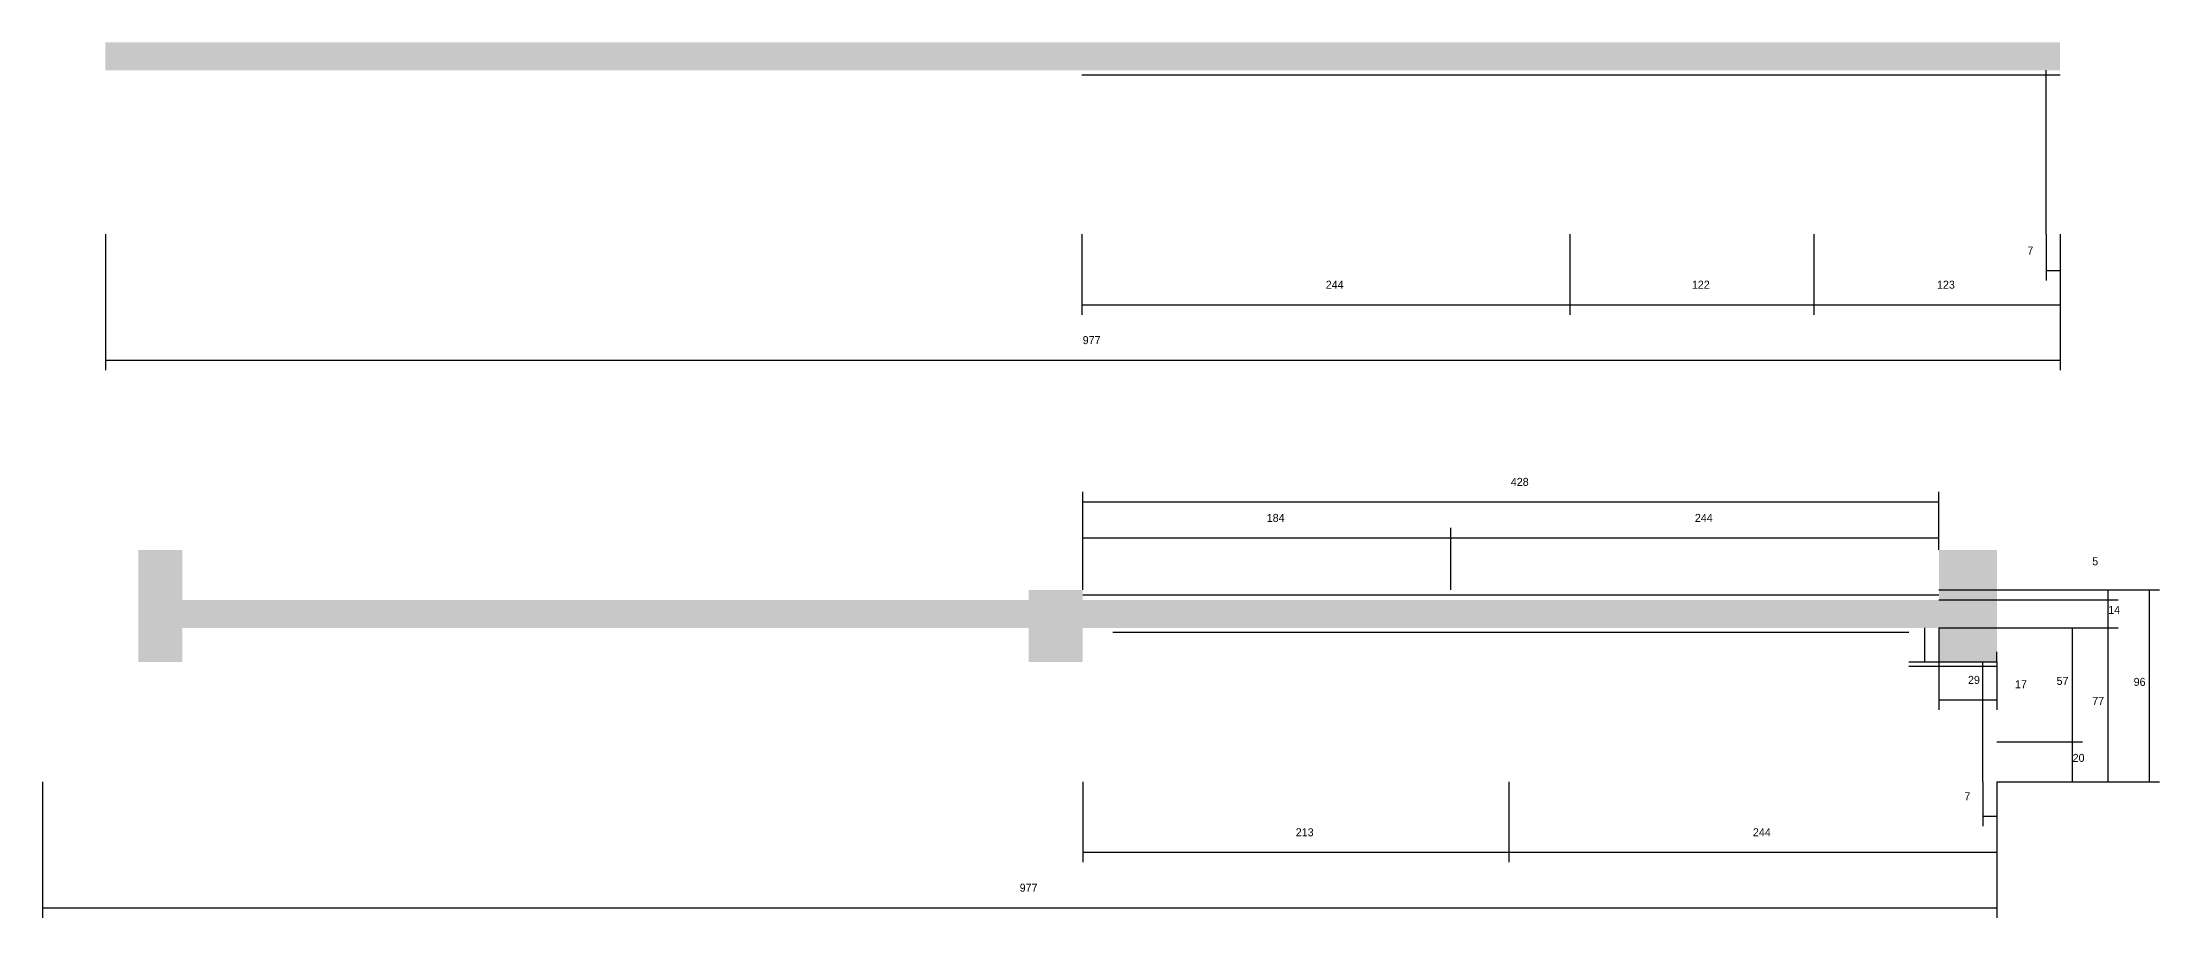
# Model space of a CAD drawing. Header units: metres. Extents: x 2043 to 4638, y -3332 to -2117.
# Drawn here: x 2043 to 3102, y -2572 to -2135 of the extents above; entities that cross this region are included whole.
import ezdxf

# ---------------------------------------------------------------- set-up
doc = ezdxf.new("R2010")
doc.units = ezdxf.units.M
for name, color, linetype in [('COTA', 241, 'Continuous'), ('SARR_2.2x7', 40, 'Continuous'), ('SARR_EDITAR', 141, 'Continuous')]:
    doc.layers.add(name, color=color, linetype=linetype)

msp = doc.modelspace()

# ---------------------------------------------------------------- hatches: boundary and pattern name
at = {"layer": 'COTA'}
h = msp.add_hatch(dxfattribs=at)
h.set_pattern_fill('AR-CONC', scale=0.03)
h.paths.add_polyline_path([(2074.7, -2134.7), (2074.7, -2148.7), (3051.7, -2148.7), (3051.7, -2134.7)])
h = msp.add_hatch(dxfattribs=at)
h.set_pattern_fill('AR-CONC', scale=0.03)
h.paths.add_polyline_path([(2536.2, -2444.5), (2563.2, -2444.5), (2563.2, -2427.5), (2991.2, -2427.5), (2991.2, -2444.5), (3020.2, -2444.5), (3020.2, -2388.5), (2991.2, -2388.5), (2991.2, -2408.5), (2991.2, -2413.5), (2563.2, -2413.5), (2563.2, -2408.5), (2536.2, -2408.5), (2536.2, -2413.5), (2113.2, -2413.5), (2113.2, -2408.5), (2113.2, -2388.5), (2091.2, -2388.5), (2091.2, -2408.5), (2091.2, -2444.5), (2113.2, -2444.5), (2113.2, -2427.5), (2536.2, -2427.5)])

# ---------------------------------------------------------------- linework, layer by layer
for p, q in [((2074.7, -2230.7), (2074.7, -2298.6)), ((2562.7, -2230.7), (2562.7, -2270.9)), ((2806.7, -2230.7), (2806.7, -2270.9)), ((2806.7, -2230.7), (2806.7, -2270.9)), ((2928.7, -2230.7), (2928.7, -2270.9)), ((2928.7, -2230.7), (2928.7, -2270.9)), ((3044.7, -2230.7), (3044.7, -2253.8)), ((3051.7, -2230.7), (3051.7, -2270.9)), ((3051.7, -2230.7), (3051.7, -2298.6)), ((3051.7, -2230.7), (3051.7, -2253.8)), ((3044.7, -2248.8), (3051.7, -2248.8)), ((2562.7, -2265.9), (2806.7, -2265.9)), ((2806.7, -2265.9), (2928.7, -2265.9)), ((2928.7, -2265.9), (3051.7, -2265.9)), ((2074.7, -2293.6), (3051.7, -2293.6)), ((2563.2, -2408.5), (2563.2, -2359.5)), ((2991.2, -2388.5), (2991.2, -2359.5)), ((2563.2, -2364.5), (2991.2, -2364.5)), ((2563.2, -2408.5), (2563.2, -2377.5)), ((2747.2, -2408.5), (2747.2, -2377.5)), ((2747.2, -2408.5), (2747.2, -2377.5)), ((2991.2, -2388.5), (2991.2, -2377.5)), ((2563.2, -2382.5), (2747.2, -2382.5)), ((2747.2, -2382.5), (2991.2, -2382.5)), ((2991.2, -2408.5), (3101.5, -2408.5)), ((2991.2, -2408.5), (3080.8, -2408.5)), ((3075.8, -2413.5), (3075.8, -2408.5)), ((3096.5, -2504.5), (3096.5, -2408.5)), ((2991.2, -2413.5), (3080.8, -2413.5)), ((3020.2, -2413.5), (3080.8, -2413.5)), ((3075.8, -2427.5), (3075.8, -2413.5)), ((2991.2, -2427.5), (2991.2, -2449.5)), ((2991.2, -2427.5), (3063, -2427.5)), ((3020.2, -2427.5), (3080.8, -2427.5)), ((3020.2, -2427.5), (3080.8, -2427.5)), ((3058, -2484.5), (3058, -2427.5)), ((3075.8, -2504.5), (3075.8, -2427.5)), ((2991.2, -2444.5), (2991.2, -2468.5)), ((2991.2, -2444.5), (3020.2, -2444.5)), ((3020.2, -2444.5), (3020.2, -2439.5)), ((3020.2, -2444.5), (3020.2, -2468.5)), ((2991.2, -2463.5), (3020.2, -2463.5)), ((3020.2, -2484.5), (3063, -2484.5)), ((3020.2, -2484.5), (3063, -2484.5)), ((3058, -2504.5), (3058, -2484.5)), ((2043.2, -2504.5), (2043.2, -2572.4)), ((2563.2, -2504.5), (2563.2, -2544.7)), ((2776.2, -2504.5), (2776.2, -2544.7)), ((2776.2, -2504.5), (2776.2, -2544.7)), ((3013.2, -2504.5), (3013.2, -2526.7)), ((3020.2, -2504.5), (3020.2, -2544.7)), ((3020.2, -2504.5), (3101.5, -2504.5)), ((3020.2, -2504.5), (3080.8, -2504.5)), ((3020.2, -2504.5), (3020.2, -2572.4)), ((3020.2, -2504.5), (3020.2, -2526.7)), ((3020.2, -2504.5), (3063, -2504.5)), ((3013.2, -2521.7), (3020.2, -2521.7)), ((2563.2, -2539.7), (2776.2, -2539.7)), ((2776.2, -2539.7), (3020.2, -2539.7)), ((2043.2, -2567.4), (3020.2, -2567.4))]:
    msp.add_line(p, q, dxfattribs=at)
at = {"layer": 'SARR_2.2x7'}
for p, q in [((2562.7, -2150.9), (2806.7, -2150.9)), ((2806.7, -2150.9), (2928.7, -2150.9)), ((2928.7, -2150.9), (3051.7, -2150.9)), ((3044.7, -2230.7), (3044.7, -2148.7)), ((2578.2, -2429.7), (2776.2, -2429.7)), ((2776.2, -2429.7), (2976.2, -2429.7)), ((2984.2, -2444.5), (2984.2, -2427.5)), ((2976.2, -2444.5), (2991.2, -2444.5)), ((3013.2, -2504.5), (3013.2, -2444.5)), ((2976.2, -2446.7), (3020.2, -2446.7))]:
    msp.add_line(p, q, dxfattribs=at)
at = {"layer": 'SARR_EDITAR'}
for p, q in [((2563.2, -2411), (2747.2, -2411)), ((2747.2, -2411), (2991.2, -2411))]:
    msp.add_line(p, q, dxfattribs=at)

# ---------------------------------------------------------------- texts
at = {"layer": 'COTA'}
for s, p in [('7', (3035.4, -2240.8)), ('244', (2684.7, -2257.9)), ('122', (2867.7, -2257.9)), ('123', (2990.2, -2257.9)), ('977', (2563.2, -2285.6)), ('428', (2777.2, -2356.5)), ('184', (2655.2, -2374.5)), ('244', (2869.2, -2374.5)), ('5', (3067.8, -2396.2)), ('14', (3075.8, -2420.5)), ('29', (3005.7, -2455.5)), ('17', (3029.2, -2457.7)), ('57', (3050, -2456)), ('96', (3088.5, -2456.5)), ('77', (3067.8, -2466)), ('20', (3058, -2494.5)), ('7', (3003.9, -2513.7)), ('213', (2669.7, -2531.7)), ('244', (2898.2, -2531.7)), ('977', (2531.7, -2559.4))]:
    msp.add_text(s, height=4, dxfattribs=at).set_placement(p)

doc.saveas('drawing.dxf')
